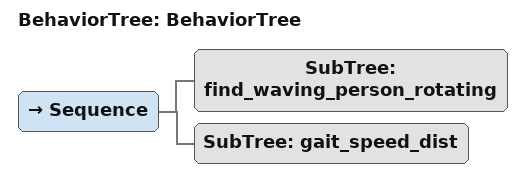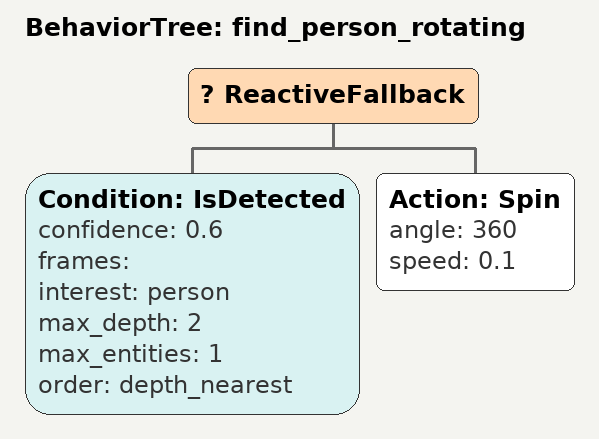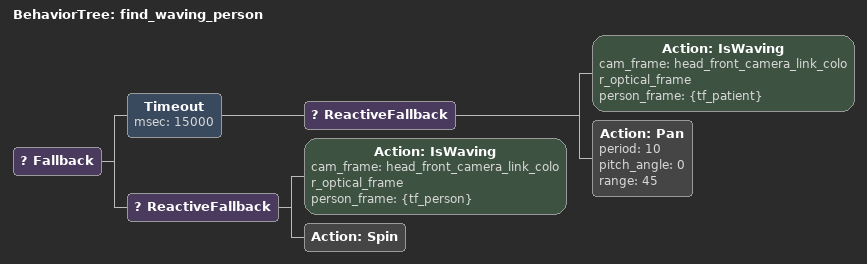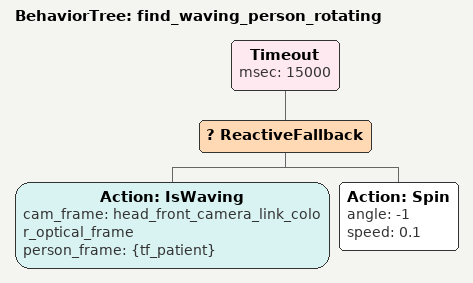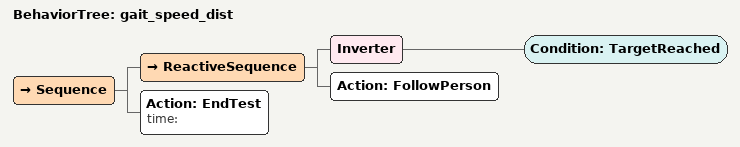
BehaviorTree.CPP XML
<?xml version="1.0"?>
<root main_tree_to_execute="BehaviorTree">
    <BehaviorTree ID="BehaviorTree">
        <Sequence>
            <SubTree ID="find_waving_person_rotating"/>
            <SubTree ID="gait_speed_dist"/>
        </Sequence>
    </BehaviorTree>
    <BehaviorTree ID="find_person_rotating">
        <ReactiveFallback>
            <Condition ID="IsDetected" confidence="0.6" frames="" interest="person" max_depth="2" max_entities="1" order="depth_nearest"/>
            <Action ID="Spin" angle="360" speed="0.1"/>
        </ReactiveFallback>
    </BehaviorTree>
    <BehaviorTree ID="find_waving_person">
        <Fallback>
            <Timeout msec="15000">
                <ReactiveFallback>
                    <Action ID="IsWaving" cam_frame="head_front_camera_link_color_optical_frame" person_frame="{tf_patient}"/>
                    <Action ID="Pan" period="10" pitch_angle="0" range="45"/>
                </ReactiveFallback>
            </Timeout>
            <ReactiveFallback>
                <Action ID="IsWaving" cam_frame="head_front_camera_link_color_optical_frame" person_frame="{tf_person}"/>
                <Action ID="Spin"/>
            </ReactiveFallback>
        </Fallback>
    </BehaviorTree>
    <BehaviorTree ID="find_waving_person_rotating">
        <Timeout msec="15000">
            <ReactiveFallback>
                <Action ID="IsWaving" cam_frame="head_front_camera_link_color_optical_frame" person_frame="{tf_patient}"/>
                <Action ID="Spin" angle="-1" speed="0.1"/>
            </ReactiveFallback>
        </Timeout>
    </BehaviorTree>
    <BehaviorTree ID="gait_speed_dist">
        <Sequence>
            <ReactiveSequence>
                <Inverter>
                    <Condition ID="TargetReached"/>
                </Inverter>
                <Action ID="FollowPerson"/>
            </ReactiveSequence>
            <Action ID="EndTest" time=""/>
        </Sequence>
    </BehaviorTree>
</root>
